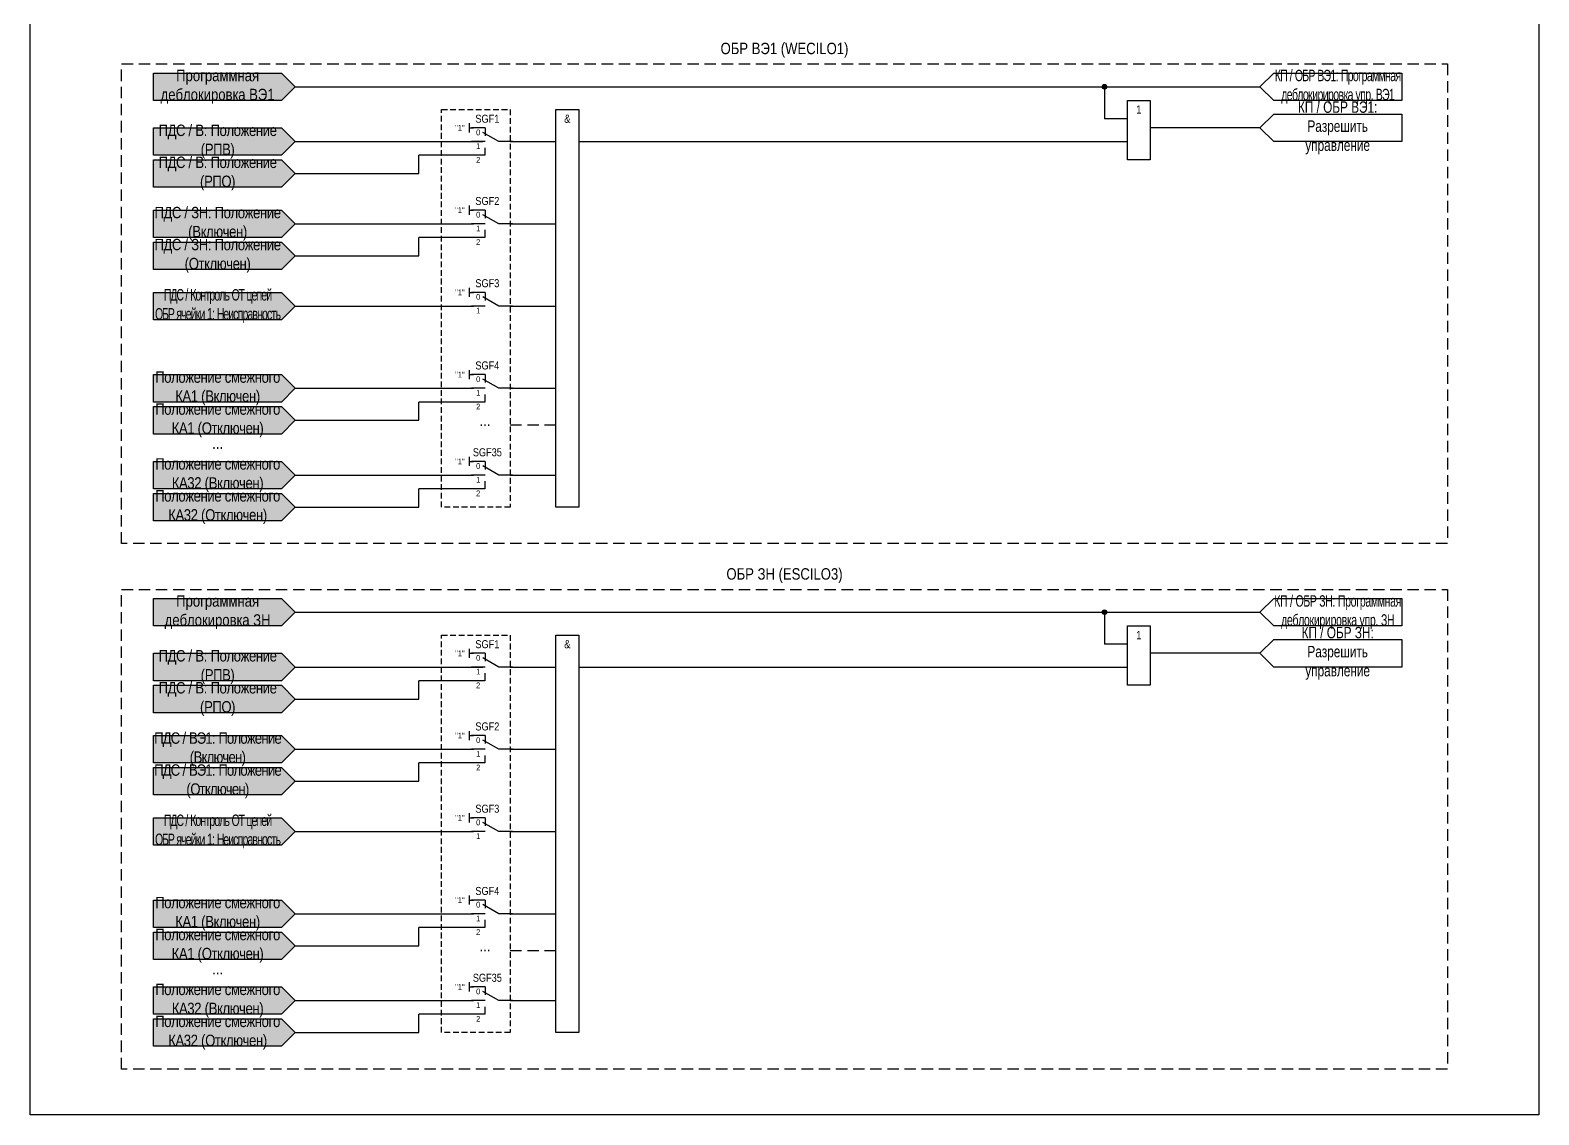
# Model space of a CAD drawing. Header units: millimetres. Extents: x -1743 to 230, y 0 to 547.
# Drawn here: x -926 to -596, y 0 to 237.4 of the extents above; entities that cross this region are included whole.
import ezdxf
from ezdxf.enums import TextEntityAlignment as Align

# ---------------------------------------------------------------- set-up
doc = ezdxf.new("R2010")
doc.units = ezdxf.units.MM
doc.linetypes.add('штриховая2', pattern=[0.375, 0.25, -0.125])
doc.layers.add('Основная', color=7, linetype='Continuous')
doc.styles.add('2.5_Gost_RD', font='ARIALN.TTF', dxfattribs={"height": 2.5})
doc.styles.add('Вывод', font='ARIALN.TTF', dxfattribs={"height": 2.5})
doc.styles.add('Компонент', font='ARIALN.TTF', dxfattribs={"height": 3.5})

# ---------------------------------------------------------------- blocks, each defined once
blk = doc.blocks.new('*U78')
at = {"layer": 'Основная', "color": 0}
blk.add_line((0, 0), (7, 4), dxfattribs=at)
at = {"layer": 'Основная', "ltscale": 0.35}
blk.add_line((6, 6), (6, 2.5), dxfattribs=at)
blk = doc.blocks.new('*U81')
at = {"layer": 'Основная', "color": 0}
for p, q in [((-3, 6), (-9, 6)), ((-3, 0), (-9, 0)), ((9, 0), (3, 0))]:
    blk.add_line(p, q, dxfattribs=at)
at = {"layer": 'Основная', "ltscale": 0.25, "xscale": -1}
blk.add_blockref('*U78', (3, 0), dxfattribs=at)
at = {"layer": 'Основная'}
for tag, height, style, p in [('ОУ', 3.5, 'Компонент', (-2, 10)), ('В1', 2.5, 'Вывод', (-6, 4)), ('В2', 2.5, 'Вывод', (-6, -2)), ('В3', 2.5, 'Вывод', (-6, -8))]:
    blk.add_attdef(tag, text='', height=height, dxfattribs=dict(at, style=style)).set_placement(p, align=Align.MIDDLE_CENTER)
blk = doc.blocks.new('*U80')
at = {"layer": 'Основная', "color": 0}
for p, q in [((-3, 6), (-9, 6)), ((-3, 0), (-9, 0)), ((9, 0), (3, 0))]:
    blk.add_line(p, q, dxfattribs=at)
at = {"layer": 'Основная', "ltscale": 0.25, "xscale": -1}
blk.add_blockref('*U78', (3, 0), dxfattribs=at)
at = {"layer": 'Основная'}
for tag, height, style, p in [('В1', 2.5, 'Вывод', (-14, 6)), ('ОУ', 3.5, 'Компонент', (-2, 10)), ('В2', 2.5, 'Вывод', (-6, 4)), ('В3', 2.5, 'Вывод', (-6, -2))]:
    blk.add_attdef(tag, text='', height=height, dxfattribs=dict(at, style=style)).set_placement(p, align=Align.MIDDLE_CENTER)
blk = doc.blocks.new('Точка')
at = {"ltscale": 100}
h = blk.add_hatch(color=256, dxfattribs=at)
h.dxf.hatch_style = 1
edge = h.paths.add_edge_path()
edge.add_arc((0, 0), 0.5, 0, 360)
blk.add_circle((0, 0), 0.5, dxfattribs=at)

msp = doc.modelspace()

# ---------------------------------------------------------------- hatches: boundary and pattern name
at = {"ltscale": 100, "true_color": 0x5496bb}
h = msp.add_hatch(color=153, dxfattribs=at)
h.dxf.hatch_style = 1
h.paths.add_polyline_path([(-899, 228), (-871, 228), (-868, 225), (-871, 222), (-899, 222)])
h = msp.add_hatch(color=153, dxfattribs=at)
h.dxf.hatch_style = 1
h.paths.add_polyline_path([(-899, 216), (-871, 216), (-868, 213), (-871, 210), (-899, 210)])
h = msp.add_hatch(color=153, dxfattribs=at)
h.dxf.hatch_style = 1
h.paths.add_polyline_path([(-899, 209), (-871, 209), (-868, 206), (-871, 203), (-899, 203)])
h = msp.add_hatch(color=153, dxfattribs=at)
h.dxf.hatch_style = 1
h.paths.add_polyline_path([(-899, 198), (-871, 198), (-868, 195), (-871, 192), (-899, 192)])
h = msp.add_hatch(color=153, dxfattribs=at)
h.dxf.hatch_style = 1
h.paths.add_polyline_path([(-899, 191), (-871, 191), (-868, 188), (-871, 185), (-899, 185)])
h = msp.add_hatch(color=153, dxfattribs=at)
h.dxf.hatch_style = 1
h.paths.add_polyline_path([(-899, 180), (-871, 180), (-868, 177), (-871, 174), (-899, 174)])
h = msp.add_hatch(color=153, dxfattribs=at)
h.dxf.hatch_style = 1
h.paths.add_polyline_path([(-899, 162), (-871, 162), (-868, 159), (-871, 156), (-899, 156)])
h = msp.add_hatch(color=153, dxfattribs=at)
h.dxf.hatch_style = 1
h.paths.add_polyline_path([(-899, 155), (-871, 155), (-868, 152), (-871, 149), (-899, 149)])
h = msp.add_hatch(color=153, dxfattribs=at)
h.dxf.hatch_style = 1
h.paths.add_polyline_path([(-899, 143), (-871, 143), (-868, 140), (-871, 137), (-899, 137)])
h = msp.add_hatch(color=153, dxfattribs=at)
h.dxf.hatch_style = 1
h.paths.add_polyline_path([(-899, 136), (-871, 136), (-868, 133), (-871, 130), (-899, 130)])
h = msp.add_hatch(color=153, dxfattribs=at)
h.dxf.hatch_style = 1
h.paths.add_polyline_path([(-899, 113), (-871, 113), (-868, 110), (-871, 107), (-899, 107)])
h = msp.add_hatch(color=153, dxfattribs=at)
h.dxf.hatch_style = 1
h.paths.add_polyline_path([(-899, 101), (-871, 101), (-868, 98), (-871, 95), (-899, 95)])
h = msp.add_hatch(color=153, dxfattribs=at)
h.dxf.hatch_style = 1
h.paths.add_polyline_path([(-899, 94), (-871, 94), (-868, 91), (-871, 88), (-899, 88)])
h = msp.add_hatch(color=153, dxfattribs=at)
h.dxf.hatch_style = 1
h.paths.add_polyline_path([(-899, 83), (-871, 83), (-868, 80), (-871, 77), (-899, 77)])
h = msp.add_hatch(color=153, dxfattribs=at)
h.dxf.hatch_style = 1
h.paths.add_polyline_path([(-899, 76), (-871, 76), (-868, 73), (-871, 70), (-899, 70)])
h = msp.add_hatch(color=153, dxfattribs=at)
h.dxf.hatch_style = 1
h.paths.add_polyline_path([(-899, 65), (-871, 65), (-868, 62), (-871, 59), (-899, 59)])
h = msp.add_hatch(color=153, dxfattribs=at)
h.dxf.hatch_style = 1
h.paths.add_polyline_path([(-899, 47), (-871, 47), (-868, 44), (-871, 41), (-899, 41)])
h = msp.add_hatch(color=153, dxfattribs=at)
h.dxf.hatch_style = 1
h.paths.add_polyline_path([(-899, 40), (-871, 40), (-868, 37), (-871, 34), (-899, 34)])
h = msp.add_hatch(color=153, dxfattribs=at)
h.dxf.hatch_style = 1
h.paths.add_polyline_path([(-899, 28), (-871, 28), (-868, 25), (-871, 22), (-899, 22)])
h = msp.add_hatch(color=153, dxfattribs=at)
h.dxf.hatch_style = 1
h.paths.add_polyline_path([(-899, 21), (-871, 21), (-868, 18), (-871, 15), (-899, 15)])

# ---------------------------------------------------------------- linework, layer by layer
at = {"ltscale": 100}
for p, q in [((-899, 228), (-871, 228)), ((-871, 228), (-868, 225)), ((-868, 225), (-871, 222)), ((-868, 225), (-691, 225)), ((-691, 225), (-657, 225)), ((-691, 225), (-691, 218)), ((-871, 222), (-899, 222)), ((-686, 218), (-691, 218)), ((-899, 216), (-871, 216)), ((-871, 216), (-868, 213)), ((-830, 217), (-830, 215)), ((-830, 216), (-829, 216)), ((-657, 216), (-681, 216)), ((-868, 213), (-871, 210)), ((-868, 213), (-827, 213)), ((-826.52, 211.66), (-826.52, 210)), ((-821, 213), (-811, 213)), ((-806, 213), (-686, 213)), ((-871, 210), (-899, 210)), ((-899, 209), (-871, 209)), ((-871, 209), (-868, 206)), ((-829, 210), (-841, 210)), ((-841, 206), (-841, 210)), ((-826.52, 210), (-831, 210)), ((-868, 206), (-871, 203)), ((-868, 206), (-841, 206)), ((-871, 203), (-899, 203)), ((-899, 198), (-871, 198)), ((-871, 198), (-868, 195)), ((-830, 199), (-830, 197)), ((-830, 198), (-829, 198)), ((-868, 195), (-871, 192)), ((-868, 195), (-829, 195)), ((-821, 195), (-811, 195)), ((-871, 192), (-899, 192)), ((-829, 192), (-841, 192)), ((-841, 188), (-841, 192)), ((-826.52, 192), (-831, 192)), ((-826.52, 193.66), (-826.52, 192)), ((-899, 191), (-871, 191)), ((-871, 191), (-868, 188)), ((-871, 185), (-899, 185)), ((-868, 188), (-871, 185)), ((-868, 188), (-841, 188)), ((-899, 180), (-871, 180)), ((-871, 180), (-868, 177)), ((-830, 181), (-830, 179)), ((-830, 180), (-829, 180)), ((-868, 177), (-871, 174)), ((-868, 177), (-829, 177)), ((-821, 177), (-811, 177)), ((-871, 174), (-899, 174)), ((-899, 162), (-871, 162)), ((-871, 162), (-868, 159)), ((-830, 163), (-830, 161)), ((-830, 162), (-829, 162)), ((-868, 159), (-871, 156)), ((-868, 159), (-829, 159)), ((-821, 159), (-811, 159)), ((-871, 156), (-899, 156)), ((-829, 156), (-841, 156)), ((-841, 152), (-841, 156)), ((-826.52, 156), (-831, 156)), ((-826.52, 157.66), (-826.52, 156)), ((-899, 155), (-871, 155)), ((-871, 155), (-868, 152)), ((-868, 152), (-871, 149)), ((-868, 152), (-841, 152)), ((-871, 149), (-899, 149)), ((-899, 143), (-871, 143)), ((-871, 143), (-868, 140)), ((-830, 144), (-830, 142)), ((-830, 143), (-829, 143)), ((-868, 140), (-871, 137)), ((-868, 140), (-829, 140)), ((-826.52, 138.66), (-826.52, 137)), ((-821, 140), (-811, 140)), ((-871, 137), (-899, 137)), ((-899, 136), (-871, 136)), ((-871, 136), (-868, 133)), ((-829, 137), (-841, 137)), ((-841, 133), (-841, 137)), ((-826.52, 137), (-831, 137)), ((-868, 133), (-871, 130)), ((-868, 133), (-841, 133)), ((-899, 113), (-871, 113)), ((-871, 113), (-868, 110)), ((-868, 110), (-871, 107)), ((-868, 110), (-691, 110)), ((-691, 110), (-657, 110)), ((-691, 110), (-691, 103)), ((-871, 107), (-899, 107)), ((-686, 103), (-691, 103)), ((-899, 101), (-871, 101)), ((-871, 101), (-868, 98)), ((-830, 102), (-830, 100)), ((-830, 101), (-829, 101)), ((-657, 101), (-681, 101)), ((-868, 98), (-871, 95)), ((-868, 98), (-827, 98)), ((-826.52, 96.66), (-826.52, 95)), ((-821, 98), (-811, 98)), ((-806, 98), (-686, 98)), ((-871, 95), (-899, 95)), ((-899, 94), (-871, 94)), ((-871, 94), (-868, 91)), ((-829, 95), (-841, 95)), ((-841, 91), (-841, 95)), ((-826.52, 95), (-831, 95)), ((-868, 91), (-871, 88)), ((-868, 91), (-841, 91)), ((-871, 88), (-899, 88)), ((-899, 83), (-871, 83)), ((-871, 83), (-868, 80)), ((-830, 84), (-830, 82)), ((-830, 83), (-829, 83)), ((-868, 80), (-871, 77)), ((-868, 80), (-829, 80)), ((-821, 80), (-811, 80)), ((-871, 77), (-899, 77)), ((-899, 76), (-871, 76)), ((-871, 76), (-868, 73)), ((-829, 77), (-841, 77)), ((-841, 73), (-841, 77)), ((-826.52, 77), (-831, 77)), ((-826.52, 78.66), (-826.52, 77)), ((-868, 73), (-871, 70)), ((-868, 73), (-841, 73)), ((-871, 70), (-899, 70)), ((-830, 66), (-830, 64)), ((-899, 65), (-871, 65)), ((-871, 65), (-868, 62)), ((-830, 65), (-829, 65)), ((-868, 62), (-871, 59)), ((-868, 62), (-829, 62)), ((-821, 62), (-811, 62)), ((-871, 59), (-899, 59)), ((-899, 47), (-871, 47)), ((-871, 47), (-868, 44)), ((-830, 48), (-830, 46)), ((-830, 47), (-829, 47)), ((-868, 44), (-871, 41)), ((-868, 44), (-829, 44)), ((-821, 44), (-811, 44)), ((-871, 41), (-899, 41)), ((-899, 40), (-871, 40)), ((-871, 40), (-868, 37)), ((-829, 41), (-841, 41)), ((-841, 37), (-841, 41)), ((-826.52, 41), (-831, 41)), ((-826.52, 42.66), (-826.52, 41)), ((-868, 37), (-871, 34)), ((-868, 37), (-841, 37)), ((-871, 34), (-899, 34)), ((-899, 28), (-871, 28)), ((-871, 28), (-868, 25)), ((-830, 29), (-830, 27)), ((-830, 28), (-829, 28)), ((-868, 25), (-871, 22)), ((-868, 25), (-829, 25)), ((-826.52, 23.66), (-826.52, 22)), ((-821, 25), (-811, 25)), ((-871, 22), (-899, 22)), ((-899, 21), (-871, 21)), ((-871, 21), (-868, 18)), ((-829, 22), (-841, 22)), ((-841, 18), (-841, 22)), ((-826.52, 22), (-831, 22)), ((-868, 18), (-871, 15)), ((-868, 18), (-841, 18))]:
    msp.add_line(p, q, dxfattribs=at)
at = {"color": 3, "ltscale": 100}
for p, q in [((-654, 228), (-657, 225)), ((-654, 228), (-626, 228)), ((-657, 225), (-654, 222)), ((-626, 222), (-654, 222)), ((-654, 219), (-657, 216)), ((-654, 219), (-626, 219)), ((-657, 216), (-654, 213)), ((-626, 213), (-654, 213)), ((-654, 113), (-657, 110)), ((-654, 113), (-626, 113)), ((-657, 110), (-654, 107)), ((-626, 107), (-654, 107)), ((-654, 104), (-657, 101)), ((-654, 104), (-626, 104)), ((-657, 101), (-654, 98)), ((-626, 98), (-654, 98))]:
    msp.add_line(p, q, dxfattribs=at)
at = {"linetype": 'штриховая2', "ltscale": 10}
for p, q in [((-821, 151), (-811, 151)), ((-821, 36), (-811, 36))]:
    msp.add_line(p, q, dxfattribs=at)
at = {"ltscale": 100}
msp.add_lwpolyline([(-926, 480), (-596, 480), (-596, 0), (-926, 0)], close=True, dxfattribs=at)
at = {"linetype": 'штриховая2', "ltscale": 10}
for points in [[(-906, 230), (-616, 230), (-616, 125), (-906, 125)], [(-906, 115), (-616, 115), (-616, 10), (-906, 10)]]:
    msp.add_lwpolyline(points, close=True, dxfattribs=at)
at = {"ltscale": 100}
for points in [[(-899, 228), (-871, 228), (-868, 225), (-871, 222), (-899, 222), (-899, 228)], [(-686, 211), (-686, 222), (-681, 222), (-681, 209), (-686, 209), (-686, 211)], [(-811, 189), (-811, 220), (-806, 220), (-806, 133), (-811, 133), (-811, 189)], [(-899, 216), (-871, 216), (-868, 213), (-871, 210), (-899, 210), (-899, 216)], [(-899, 209), (-871, 209), (-868, 206), (-871, 203), (-899, 203), (-899, 209)], [(-899, 198), (-871, 198), (-868, 195), (-871, 192), (-899, 192), (-899, 198)], [(-899, 191), (-871, 191), (-868, 188), (-871, 185), (-899, 185), (-899, 191)], [(-899, 180), (-871, 180), (-868, 177), (-871, 174), (-899, 174), (-899, 180)], [(-899, 162), (-871, 162), (-868, 159), (-871, 156), (-899, 156), (-899, 162)], [(-899, 155), (-871, 155), (-868, 152), (-871, 149), (-899, 149), (-899, 155)], [(-899, 143), (-871, 143), (-868, 140), (-871, 137), (-899, 137), (-899, 143)], [(-899, 136), (-871, 136), (-868, 133), (-871, 130), (-899, 130), (-899, 136)], [(-899, 113), (-871, 113), (-868, 110), (-871, 107), (-899, 107), (-899, 113)], [(-686, 96), (-686, 107), (-681, 107), (-681, 94), (-686, 94), (-686, 96)], [(-811, 74), (-811, 105), (-806, 105), (-806, 18), (-811, 18), (-811, 74)], [(-899, 101), (-871, 101), (-868, 98), (-871, 95), (-899, 95), (-899, 101)], [(-899, 94), (-871, 94), (-868, 91), (-871, 88), (-899, 88), (-899, 94)], [(-899, 83), (-871, 83), (-868, 80), (-871, 77), (-899, 77), (-899, 83)], [(-899, 76), (-871, 76), (-868, 73), (-871, 70), (-899, 70), (-899, 76)], [(-899, 65), (-871, 65), (-868, 62), (-871, 59), (-899, 59), (-899, 65)], [(-899, 47), (-871, 47), (-868, 44), (-871, 41), (-899, 41), (-899, 47)], [(-899, 40), (-871, 40), (-868, 37), (-871, 34), (-899, 34), (-899, 40)], [(-899, 28), (-871, 28), (-868, 25), (-871, 22), (-899, 22), (-899, 28)], [(-899, 21), (-871, 21), (-868, 18), (-871, 15), (-899, 15), (-899, 21)]]:
    msp.add_lwpolyline(points, dxfattribs=at)
at = {"color": 3, "ltscale": 100}
for points in [[(-657, 225), (-654, 228), (-626, 228), (-626, 222), (-654, 222), (-657, 225)], [(-657, 216), (-654, 219), (-626, 219), (-626, 213), (-654, 213), (-657, 216)], [(-657, 110), (-654, 113), (-626, 113), (-626, 107), (-654, 107), (-657, 110)], [(-657, 101), (-654, 104), (-626, 104), (-626, 98), (-654, 98), (-657, 101)]]:
    msp.add_lwpolyline(points, dxfattribs=at)
at = {"linetype": 'штриховая2', "ltscale": 5}
for points in [[(-836, 220), (-821, 220), (-821, 133), (-836, 133)], [(-836, 105), (-821, 105), (-821, 18), (-836, 18)]]:
    msp.add_lwpolyline(points, close=True, dxfattribs=at)

# ---------------------------------------------------------------- block references
at = {"color": 1, "ltscale": 100}
for p in [(-691, 225), (-691, 110)]:
    msp.add_blockref('Точка', p, dxfattribs=at)
at = {"layer": 'Основная', "ltscale": 0.25, "xscale": 0.5, "yscale": 0.5, "zscale": 0.5}
for name, p, values in [('*U81', (-825, 213), {'ОУ': 'SGF1', 'В1': '0', 'В2': '1', 'В3': '2'}), ('*U81', (-825, 195), {'ОУ': 'SGF2', 'В1': '0', 'В2': '1', 'В3': '2'}), ('*U80', (-825, 177), {'ОУ': 'SGF3', 'В1': '"1"', 'В2': '0', 'В3': '1'}), ('*U81', (-825, 159), {'ОУ': 'SGF4', 'В1': '0', 'В2': '1', 'В3': '2'}), ('*U81', (-825, 140), {'ОУ': 'SGF35', 'В1': '0', 'В2': '1', 'В3': '2'}), ('*U81', (-825, 98), {'ОУ': 'SGF1', 'В1': '0', 'В2': '1', 'В3': '2'}), ('*U81', (-825, 80), {'ОУ': 'SGF2', 'В1': '0', 'В2': '1', 'В3': '2'}), ('*U80', (-825, 62), {'ОУ': 'SGF3', 'В1': '"1"', 'В2': '0', 'В3': '1'}), ('*U81', (-825, 44), {'ОУ': 'SGF4', 'В1': '0', 'В2': '1', 'В3': '2'}), ('*U81', (-825, 25), {'ОУ': 'SGF35', 'В1': '0', 'В2': '1', 'В3': '2'})]:
    msp.add_blockref(name, p, dxfattribs=at).add_auto_attribs(values)

# ---------------------------------------------------------------- texts
at = {"color": 0, "ltscale": 100, "attachment_point": 5, "style": '2.5_Gost_RD'}
for s, insert, char_height, width in [('{\\C30;ОБР ВЭ1 (WECILO1)}', (-761, 233), 2.5, 290), ('{\\C256;Программная деблокировка ВЭ1}', (-885, 225), 2.5, 28), ('{\\T0.95;\\C256;ПДС / В: Положение (РПВ)}', (-885, 213), 2.5, 28), ('{\\C256;"1"}', (-832, 216), 1.25, 4), ('{\\T0.95;\\C256;ПДС / В: Положение (РПО)}', (-885, 206), 2.5, 28), ('{\\T0.95;\\C256;ПДС / ЗН: Положение (Включен)}', (-885, 195), 2.5, 28), ('{\\C256;"1"}', (-832, 198), 1.25, 4), ('{\\T0.95;\\C256;ПДС / ЗН: Положение (Отключен)}', (-885, 188), 2.5, 28), ('{\\W0.8;\\T0.8;\\C256;ПДС / Контроль ОТ цепей ОБР ячейки 1: Неисправность}', (-885, 177), 2.5, 28), ('{\\T0.95;\\C256;Положение смежного КА1 (Включен)}', (-885, 159), 2.5, 28), ('{\\C256;"1"}', (-832, 162), 1.25, 4), ('{\\T0.95;\\C256;Положение смежного КА1 (Отключен)}', (-885, 152), 2.5, 28), ('{\\C256;...}', (-826.5, 152), 2.5, 23), ('{\\C256;...}', (-885, 147), 2.5, 28), ('{\\T0.95;\\C256;Положение смежного КА32 (Включен)}', (-885, 140), 2.5, 28), ('{\\C256;"1"}', (-832, 143), 1.25, 4), ('{\\T0.95;\\C256;Положение смежного КА32 (Отключен)}', (-885, 133), 2.5, 28), ('{\\C30;ОБР ЗН (ESCILO3)}', (-761, 118), 2.5, 290), ('{\\C256;Программная деблокировка ЗН}', (-885, 110), 2.5, 28), ('{\\T0.95;\\C256;ПДС / В: Положение (РПВ)}', (-885, 98), 2.5, 28), ('{\\C256;"1"}', (-832, 101), 1.25, 4), ('{\\T0.95;\\C256;ПДС / В: Положение (РПО)}', (-885, 91), 2.5, 28), ('{\\T0.9;\\C256;ПДС / ВЭ1: Положение (Включен)}', (-885, 80), 2.5, 28), ('{\\C256;"1"}', (-832, 83), 1.25, 4), ('{\\T0.9;\\C256;ПДС / ВЭ1: Положение (Отключен)}', (-885, 73), 2.5, 28), ('{\\W0.8;\\T0.8;\\C256;ПДС / Контроль ОТ цепей ОБР ячейки 1: Неисправность}', (-885, 62), 2.5, 28), ('{\\T0.95;\\C256;Положение смежного КА1 (Включен)}', (-885, 44), 2.5, 28), ('{\\C256;"1"}', (-832, 47), 1.25, 4), ('{\\T0.95;\\C256;Положение смежного КА1 (Отключен)}', (-885, 37), 2.5, 28), ('{\\C256;...}', (-826.5, 37), 2.5, 23), ('{\\C256;...}', (-885, 32), 2.5, 28), ('{\\T0.95;\\C256;Положение смежного КА32 (Включен)}', (-885, 25), 2.5, 28), ('{\\C256;"1"}', (-832, 28), 1.25, 4), ('{\\T0.95;\\C256;Положение смежного КА32 (Отключен)}', (-885, 18), 2.5, 28)]:
    msp.add_mtext(s, dxfattribs=dict(at, insert=insert, char_height=char_height, width=width))
at = {"color": 3, "ltscale": 100, "char_height": 2.5, "width": 28, "attachment_point": 5, "style": '2.5_Gost_RD'}
for s, insert in [('{\\W0.8;\\T0.9;КП / ОБР ВЭ1: Программная деблокирировка упр. ВЭ1}', (-640, 225)), ('{\\W0.9;КП / ОБР ВЭ1: Разрешить управление}', (-640, 216)), ('{\\W0.8;\\T0.95;КП / ОБР ЗН: Программная деблокирировка упр. ЗН}', (-640, 110)), ('{\\W0.9;КП / ОБР ЗН: Разрешить управление}', (-640, 101))]:
    msp.add_mtext(s, dxfattribs=dict(at, insert=insert))
at = {"ltscale": 100, "char_height": 1.8, "width": 5, "attachment_point": 5, "style": '2.5_Gost_RD'}
for s, insert in [('&', (-808.5, 218)), ('1', (-683.5, 220)), ('1', (-683.5, 105)), ('&', (-808.5, 103))]:
    msp.add_mtext(s, dxfattribs=dict(at, insert=insert))

doc.saveas('drawing.dxf')
